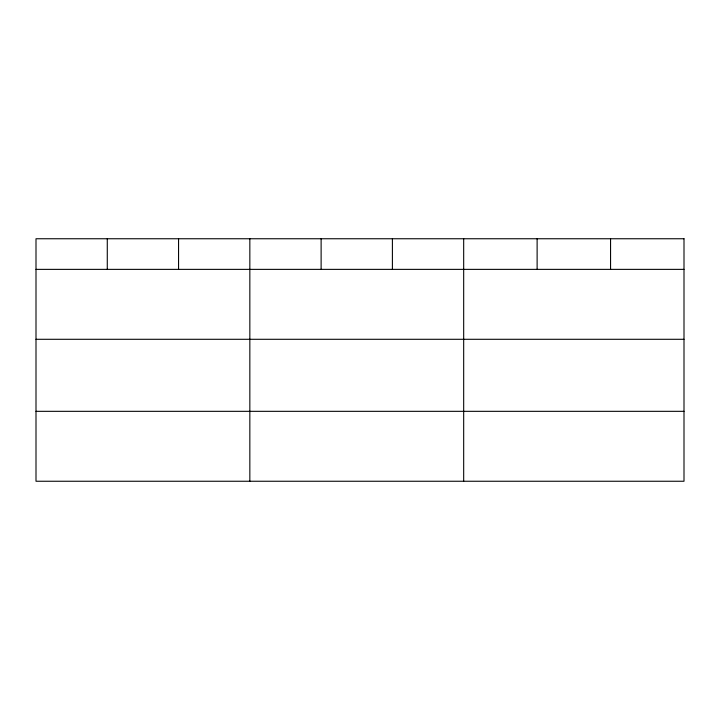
<?xml version="1.0" encoding="UTF-8"?>
<svg xmlns="http://www.w3.org/2000/svg" width="720" height="720" viewBox="0 0 720 720"><rect width="100%" height="100%" fill="white"/><g stroke="black" fill="none" stroke-linecap="round" stroke-linejoin="round"><path stroke-width="1.08" d="M36 269.37L684 269.37M36 339.291L684 339.291M36 411.327L684 411.327M610.56 238.752L610.56 269.37M537.12 238.752L537.12 269.37M463.68 238.752L463.68 481.248M392.4 238.752L392.4 269.37M321.12 238.752L321.12 269.37M249.84 238.752L249.84 481.248M178.56 238.752L178.56 269.37M107.28 238.752L107.28 269.37M684 238.752L36 238.752L36 481.248L684 481.248L684 238.752"/></g></svg>
